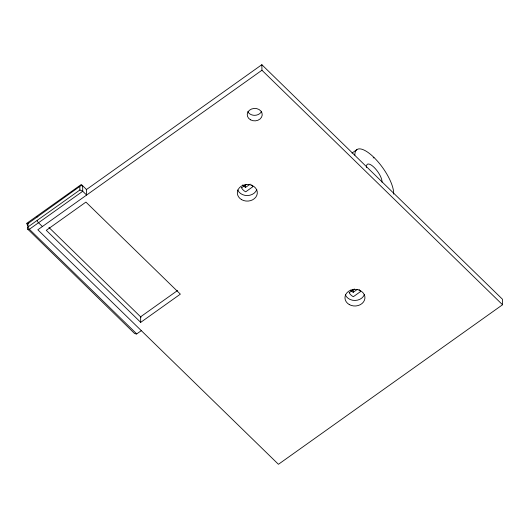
<?xml version="1.0" encoding="UTF-8"?>
<svg xmlns="http://www.w3.org/2000/svg" width="529" height="529" viewBox="0 0 529 529"><rect width="100%" height="100%" fill="white"/><g stroke="black" fill="none" stroke-linecap="round" stroke-linejoin="round"><path stroke-width="0.79" d="M27.766 225.909A1.997 1.666 -1.1 0 1 27.997 223.562L80.864 185.666L82.63 185.725L82.736 191.273L86.617 195.056L86.511 189.508L81.334 184.469L26.45 223.536L27.634 224.693M27.832 229.236A1.997 0.86 -45.7 0 0 29.373 229.262L82.736 191.273L79.892 189.99L28.057 226.888A1.997 1.666 -1.1 0 0 27.832 229.236L134.637 333.554L136.515 334.044L141.316 330.658M86.181 189.746L261.835 64.697L502.444 299.216L502.55 304.757L278.439 464.303L37.83 229.784L261.941 70.238L261.835 64.697M241.568 187.775L246.124 184.528M250.177 184.125L245.621 187.372L245.562 184.416M351.997 153.099L356.877 149.628M177.559 290.507L140.608 316.811L140.714 322.359L180.356 294.137L85.923 202.091L46.281 230.313L140.714 322.359M373.176 157.973L373.937 157.43M349.193 292.676L354.404 288.966M350.41 290.137A10.732 8.927 -1.1 0 0 353.24 292.286L357.154 289.495M360.5 291.611L353.332 296.716A10.732 8.927 -1.1 0 1 349.18 292.682M261.941 70.238L502.55 304.757M48.932 227.457L141.058 317.248M42.406 226.531L38.524 222.749A1.997 0.701 54.6 0 1 37.209 220.381M136.746 333.911L29.373 229.262A1.997 0.701 54.6 0 1 28.057 226.888L27.997 223.562A1.997 0.701 54.6 0 1 28.791 223.331M353.193 289.317L353.246 292.279M79.833 186.658L79.892 189.99M354.853 155.156A29.994 10.56 54.6 0 1 374.631 158.118A29.994 10.56 54.6 0 1 393.636 194.123M366.597 167.528A11.995 4.225 54.6 0 1 373.924 167.217A11.995 4.225 54.6 0 1 382.004 182.201M245.608 187.385A10.732 8.927 -1.1 0 1 242.547 184.965M359.072 289.581A10.732 8.927 -1.1 0 1 360.514 291.605M241.548 187.782A10.732 8.927 -1.1 0 0 245.694 191.822L252.869 186.711A10.732 8.927 -1.1 0 0 251.685 184.945M261.624 111.295A7.499 6.236 -1.1 0 1 254.813 115.329A7.499 6.236 -1.1 0 1 247.777 111.672M364.428 294.455A9.998 8.319 -1.1 0 1 355.038 300.459A9.998 8.319 -1.1 0 1 345.377 294.871M256.803 189.547A9.998 8.319 -1.1 0 1 247.407 195.558A9.998 8.319 -1.1 0 1 237.746 189.971M37.142 217.049A1.997 0.701 54.6 0 1 37.824 216.745M349.266 304.565A9.998 8.319 -1.1 0 0 364.917 298.31A9.998 8.319 -1.1 0 0 350.681 290.196A9.998 8.319 -1.1 0 0 349.266 304.565M241.634 199.664A9.998 8.319 -1.1 0 0 257.286 193.409A9.998 8.319 -1.1 0 0 243.049 185.295A9.998 8.319 -1.1 0 0 241.634 199.664M250.468 119.799A7.499 6.236 -1.1 0 0 262.205 115.11A7.499 6.236 -1.1 0 0 251.526 109.02A7.499 6.236 -1.1 0 0 250.468 119.799"/></g></svg>
